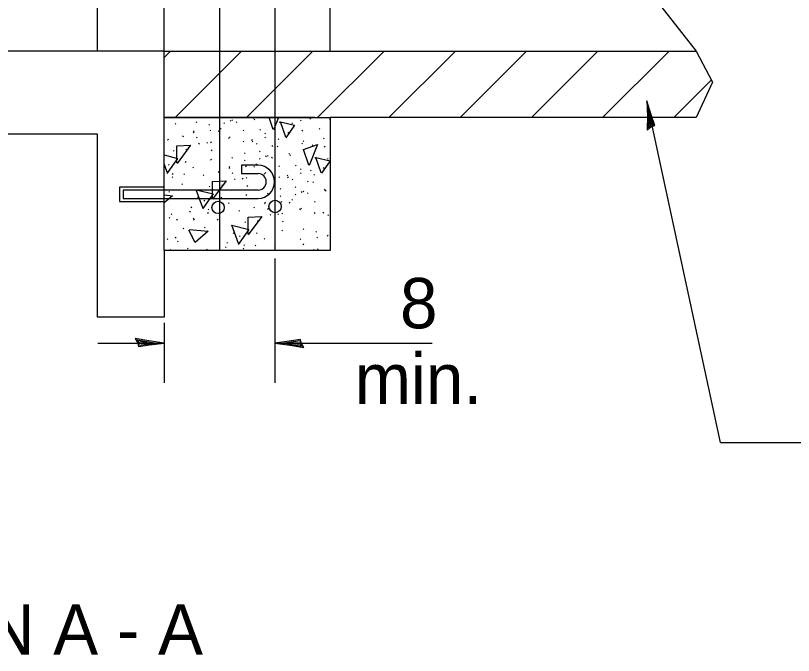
# Model space of a CAD drawing. Extents: x 0 to 2.83, y -0.1 to 1.83.
# Drawn here: x 0.5234 to 0.7807, y 1.1589 to 1.3706 of the extents above; entities that cross this region are included whole.
import ezdxf

# ---------------------------------------------------------------- set-up
doc = ezdxf.new("R2010")
doc.units = 0
for name, color, linetype in [('RD_Pr_Roadway_Dimensions', 7, 'Continuous'), ('RD_Pr_Roadway_Notes', 7, 'Continuous'), ('SH_General_Details', 7, 'Continuous')]:
    doc.layers.add(name, color=color, linetype=linetype)

msp = doc.modelspace()

# ---------------------------------------------------------------- linework, layer by layer
at = {"layer": 'RD_Pr_Roadway_Dimensions'}
for p, q in [((0.6092, 1.2902), (0.6092, 1.24905)), ((0.57253, 1.26889), (0.57253, 1.24905)), ((0.55057, 1.26223), (0.57253, 1.26223)), ((0.6092, 1.26223), (0.66121, 1.26223))]:
    msp.add_line(p, q, dxfattribs=at)
for points in [[(0.56377, 1.26236), (0.56406, 1.26105), (0.56776, 1.26162), (0.57253, 1.26223), (0.56745, 1.26293), (0.56299, 1.26371), (0.56377, 1.26236), (0.56416, 1.2615), (0.56933, 1.26224), (0.56368, 1.26323), (0.56451, 1.26212), (0.56689, 1.26227), (0.56461, 1.26262)], [(0.61796, 1.2621), (0.61767, 1.26341), (0.61397, 1.26284), (0.6092, 1.26223), (0.61428, 1.26153), (0.61874, 1.26075), (0.61796, 1.2621), (0.61757, 1.26297), (0.6124, 1.26223), (0.61805, 1.26123), (0.61722, 1.26235), (0.61484, 1.2622), (0.61712, 1.26185)]]:
    msp.add_lwpolyline(points, dxfattribs=at)
at = {"layer": 'RD_Pr_Roadway_Notes'}
for q in [(0.73226, 1.34238), (0.81192, 1.22929)]:
    msp.add_line((0.75659, 1.22929), q, dxfattribs=at)
msp.add_lwpolyline([(0.73362, 1.33372), (0.73485, 1.33423), (0.73367, 1.33778), (0.73226, 1.34238), (0.73243, 1.33725), (0.73241, 1.33272), (0.73362, 1.33372), (0.7344, 1.33425), (0.7328, 1.33922), (0.73277, 1.33348), (0.73373, 1.33449), (0.73318, 1.33681), (0.73322, 1.3345)], dxfattribs=at)
at = {"layer": 'SH_General_Details'}
for p, q in [((0.59087, 1.55684), (0.59087, 1.29284)), ((0.6092, 1.55684), (0.6092, 1.29284)), ((0.55053, 1.35884), (0.55053, 1.49084)), ((0.62753, 1.35884), (0.62753, 1.49084)), ((0.57253, 1.35884), (0.57253, 1.42484)), ((0.57253, 1.35884), (0.27553, 1.35884)), ((0.57253, 1.35884), (0.74853, 1.35884)), ((0.57253, 1.33684), (0.57253, 1.35884)), ((0.57253, 1.33684), (0.62753, 1.33684)), ((0.57253, 1.29284), (0.57253, 1.33684)), ((0.62238, 1.33684), (0.57253, 1.33684)), ((0.59437, 1.33567), (0.59461, 1.3359)), ((0.59494, 1.33581), (0.59517, 1.33604)), ((0.60198, 1.33647), (0.60222, 1.3367)), ((0.60236, 1.33609), (0.60259, 1.33633)), ((0.61764, 1.33571), (0.61787, 1.33594)), ((0.62081, 1.33639), (0.62104, 1.33662)), ((0.62753, 1.33684), (0.62753, 1.29284)), ((0.74853, 1.33684), (0.62753, 1.33684)), ((0.57615, 1.33467), (0.57638, 1.33491)), ((0.58317, 1.33515), (0.5834, 1.33538)), ((0.58735, 1.33431), (0.58758, 1.33455)), ((0.59118, 1.33302), (0.59141, 1.33325)), ((0.59231, 1.33482), (0.59255, 1.33506)), ((0.59643, 1.33523), (0.59666, 1.33547)), ((0.61064, 1.3352), (0.61088, 1.33544)), ((0.61477, 1.33483), (0.615, 1.33506)), ((0.62382, 1.33297), (0.62405, 1.33321)), ((0.55053, 1.33134), (0.27553, 1.33134)), ((0.55053, 1.27084), (0.55053, 1.33134)), ((0.57869, 1.3305), (0.57893, 1.33074)), ((0.58223, 1.33183), (0.58246, 1.33207)), ((0.58229, 1.33218), (0.58252, 1.33241)), ((0.58773, 1.33241), (0.58797, 1.33265)), ((0.59039, 1.33218), (0.59063, 1.33241)), ((0.59871, 1.33244), (0.59894, 1.33268)), ((0.60418, 1.33265), (0.60442, 1.33288)), ((0.60583, 1.3314), (0.60607, 1.33164)), ((0.6092, 1.33098), (0.60943, 1.33121)), ((0.61353, 1.3318), (0.61377, 1.33204)), ((0.61822, 1.33238), (0.61846, 1.33262)), ((0.57371, 1.3294), (0.57395, 1.32964)), ((0.58322, 1.33013), (0.58346, 1.33037)), ((0.58406, 1.32807), (0.5843, 1.32831)), ((0.58664, 1.32834), (0.58687, 1.32857)), ((0.58793, 1.32856), (0.58817, 1.32879)), ((0.59386, 1.32993), (0.5941, 1.33016)), ((0.59419, 1.3302), (0.59443, 1.33044)), ((0.59867, 1.32876), (0.59891, 1.329)), ((0.6015, 1.32934), (0.60174, 1.32958)), ((0.60163, 1.32882), (0.60186, 1.32905)), ((0.60312, 1.32803), (0.60335, 1.32827)), ((0.60586, 1.33015), (0.6061, 1.33039)), ((0.61027, 1.3296), (0.6105, 1.32983)), ((0.61814, 1.32811), (0.61838, 1.32834)), ((0.61858, 1.32889), (0.61882, 1.32912)), ((0.62532, 1.32975), (0.62555, 1.32999)), ((0.57567, 1.32572), (0.57591, 1.32596)), ((0.57985, 1.3261), (0.58009, 1.32633)), ((0.58816, 1.32589), (0.5884, 1.32613)), ((0.60413, 1.32544), (0.60436, 1.32567)), ((0.60823, 1.32738), (0.60847, 1.32761)), ((0.60999, 1.32714), (0.61022, 1.32738)), ((0.6215, 1.32759), (0.62173, 1.32783)), ((0.62555, 1.32708), (0.62579, 1.32732)), ((0.58793, 1.32288), (0.58817, 1.32312)), ((0.59495, 1.32336), (0.59519, 1.3236)), ((0.59913, 1.32253), (0.59937, 1.32276)), ((0.59914, 1.32495), (0.59938, 1.32519)), ((0.6041, 1.32304), (0.60433, 1.32327)), ((0.60616, 1.32388), (0.60639, 1.32412)), ((0.60672, 1.32402), (0.60696, 1.32426)), ((0.60821, 1.32344), (0.60845, 1.32368)), ((0.61377, 1.32468), (0.614, 1.32492)), ((0.61414, 1.32431), (0.61438, 1.32454)), ((0.62243, 1.32341), (0.62267, 1.32365)), ((0.62655, 1.32304), (0.62679, 1.32328)), ((0.57395, 1.32106), (0.57418, 1.3213)), ((0.57957, 1.32202), (0.57981, 1.32226)), ((0.58203, 1.32017), (0.58227, 1.3204)), ((0.59401, 1.32005), (0.59425, 1.32028)), ((0.59407, 1.32039), (0.59431, 1.32063)), ((0.60361, 1.32107), (0.59811, 1.32107)), ((0.59811, 1.32107), (0.59811, 1.31832)), ((0.59951, 1.32062), (0.59975, 1.32086)), ((0.60218, 1.32039), (0.60241, 1.32063)), ((0.60296, 1.32123), (0.6032, 1.32147)), ((0.61049, 1.32066), (0.61073, 1.32089)), ((0.61597, 1.32086), (0.6162, 1.3211)), ((0.62532, 1.32002), (0.62555, 1.32026)), ((0.57534, 1.31805), (0.57557, 1.31829)), ((0.57905, 1.31799), (0.57928, 1.31823)), ((0.5855, 1.31761), (0.58574, 1.31785)), ((0.59048, 1.31872), (0.59071, 1.31896)), ((0.59501, 1.31835), (0.59524, 1.31858)), ((0.59811, 1.31832), (0.60361, 1.31832)), ((0.60565, 1.31814), (0.60588, 1.31838)), ((0.60598, 1.31842), (0.60622, 1.31865)), ((0.61329, 1.31756), (0.61352, 1.31779)), ((0.61762, 1.31962), (0.61785, 1.31985)), ((0.61765, 1.31837), (0.61788, 1.3186)), ((0.62098, 1.31919), (0.62122, 1.31943)), ((0.62205, 1.31781), (0.62229, 1.31805)), ((0.57516, 1.31701), (0.5754, 1.31724)), ((0.59585, 1.31629), (0.59608, 1.31652)), ((0.59842, 1.31655), (0.59866, 1.31679)), ((0.59972, 1.31677), (0.59995, 1.31701)), ((0.61046, 1.31698), (0.6107, 1.31721)), ((0.61341, 1.31703), (0.61365, 1.31727)), ((0.6149, 1.31625), (0.61514, 1.31649)), ((0.62002, 1.31559), (0.62025, 1.31583)), ((0.62177, 1.31536), (0.62201, 1.31559)), ((0.57253, 1.31377), (0.55784, 1.31377)), ((0.55784, 1.31377), (0.55784, 1.30906)), ((0.55901, 1.31282), (0.55901, 1.31007)), ((0.59261, 1.31282), (0.55901, 1.31282)), ((0.57836, 1.31473), (0.57859, 1.31496)), ((0.58745, 1.31394), (0.58769, 1.31417)), ((0.59164, 1.31431), (0.59188, 1.31455)), ((0.60361, 1.31282), (0.59261, 1.31282)), ((0.59995, 1.31411), (0.60019, 1.31434)), ((0.61092, 1.31317), (0.61116, 1.3134)), ((0.61591, 1.31365), (0.61615, 1.31389)), ((0.61851, 1.31224), (0.61874, 1.31247)), ((0.62555, 1.3129), (0.62579, 1.31313)), ((0.62593, 1.31252), (0.62616, 1.31276)), ((0.55901, 1.31007), (0.59261, 1.31007)), ((0.57408, 1.31211), (0.57431, 1.31235)), ((0.58363, 1.31027), (0.58386, 1.3105)), ((0.59136, 1.31024), (0.59159, 1.31047)), ((0.59261, 1.31007), (0.60361, 1.31007)), ((0.59972, 1.3111), (0.59995, 1.31134)), ((0.60674, 1.31158), (0.60697, 1.31181)), ((0.61092, 1.31074), (0.61115, 1.31098)), ((0.61588, 1.31125), (0.61612, 1.31149)), ((0.61794, 1.3121), (0.61818, 1.31233)), ((0.62, 1.31166), (0.62023, 1.3119)), ((0.55784, 1.30906), (0.57253, 1.30906)), ((0.58573, 1.30928), (0.58597, 1.30951)), ((0.59382, 1.30838), (0.59405, 1.30862)), ((0.6058, 1.30826), (0.60603, 1.3085)), ((0.60586, 1.30861), (0.60609, 1.30884)), ((0.6113, 1.30884), (0.61154, 1.30907)), ((0.61396, 1.30861), (0.6142, 1.30884)), ((0.61475, 1.30945), (0.61498, 1.30968)), ((0.62228, 1.30887), (0.62251, 1.30911)), ((0.57491, 1.3048), (0.57515, 1.30503)), ((0.58102, 1.30558), (0.58126, 1.30581)), ((0.58151, 1.30701), (0.58174, 1.30725)), ((0.58695, 1.30522), (0.58719, 1.30546)), ((0.58712, 1.30627), (0.58736, 1.3065)), ((0.59083, 1.30621), (0.59107, 1.30644)), ((0.59728, 1.30583), (0.59752, 1.30606)), ((0.60226, 1.30693), (0.6025, 1.30717)), ((0.60679, 1.30656), (0.60703, 1.3068)), ((0.61021, 1.30477), (0.61044, 1.305)), ((0.6115, 1.30499), (0.61174, 1.30522)), ((0.61743, 1.30636), (0.61767, 1.30659)), ((0.61777, 1.30663), (0.618, 1.30687)), ((0.62224, 1.30519), (0.62248, 1.30543)), ((0.6252, 1.30525), (0.62543, 1.30548)), ((0.57418, 1.3035), (0.57442, 1.30374)), ((0.57669, 1.30301), (0.57693, 1.30325)), ((0.58216, 1.30333), (0.58239, 1.30356)), ((0.58232, 1.30296), (0.58255, 1.3032)), ((0.59014, 1.30294), (0.59038, 1.30318)), ((0.59924, 1.30215), (0.59948, 1.30239)), ((0.60342, 1.30253), (0.60366, 1.30276)), ((0.60763, 1.3045), (0.60787, 1.30474)), ((0.61173, 1.30232), (0.61197, 1.30256)), ((0.62669, 1.30446), (0.62692, 1.3047)), ((0.57881, 1.29998), (0.57905, 1.30022)), ((0.58586, 1.30033), (0.5861, 1.30056)), ((0.61852, 1.29979), (0.61876, 1.30003)), ((0.57634, 1.29698), (0.57657, 1.29722)), ((0.58171, 1.29749), (0.58195, 1.29773)), ((0.59541, 1.29848), (0.59565, 1.29872)), ((0.59752, 1.29749), (0.59775, 1.29773)), ((0.60314, 1.29845), (0.60338, 1.29869)), ((0.6115, 1.29931), (0.61174, 1.29955)), ((0.6227, 1.29896), (0.62294, 1.29919)), ((0.62308, 1.29705), (0.62332, 1.29729)), ((0.62653, 1.29766), (0.62677, 1.2979)), ((0.57352, 1.29646), (0.57376, 1.29669)), ((0.57702, 1.2957), (0.57725, 1.29593)), ((0.59329, 1.29523), (0.59353, 1.29547)), ((0.59891, 1.29448), (0.59914, 1.29472)), ((0.60262, 1.29442), (0.60285, 1.29466)), ((0.6056, 1.2966), (0.60584, 1.29683)), ((0.61758, 1.29648), (0.61782, 1.29671)), ((0.61858, 1.29477), (0.61881, 1.29501)), ((0.57253, 1.29284), (0.57253, 1.27084)), ((0.62753, 1.29284), (0.57253, 1.29284)), ((0.57455, 1.29299), (0.57479, 1.29323)), ((0.58024, 1.29339), (0.58048, 1.29362)), ((0.5867, 1.29301), (0.58693, 1.29325)), ((0.59281, 1.29379), (0.59304, 1.29403)), ((0.59873, 1.29344), (0.59897, 1.29367)), ((0.60907, 1.29404), (0.60931, 1.29428)), ((0.62199, 1.29298), (0.62223, 1.29322)), ((0.62329, 1.2932), (0.62352, 1.29344)), ((0.57253, 1.27084), (0.55053, 1.27084))]:
    msp.add_line(p, q, dxfattribs=at)
for points in [[(0.74853, 1.49084), (0.73446, 1.46895), (0.73567, 1.43488), (0.73932, 1.40811), (0.73567, 1.37526), (0.74853, 1.35884)], [(0.57253, 1.35675), (0.57463, 1.35884)], [(0.5762, 1.33684), (0.5982, 1.35884)], [(0.59977, 1.33684), (0.62177, 1.35884)], [(0.62334, 1.33684), (0.64534, 1.35884)], [(0.64691, 1.33684), (0.66891, 1.35884)], [(0.67048, 1.33684), (0.69248, 1.35884)], [(0.69405, 1.33684), (0.71605, 1.35884)], [(0.71762, 1.33684), (0.73962, 1.35884)], [(0.74853, 1.35884), (0.75392, 1.3485), (0.74853, 1.33684)], [(0.74119, 1.33684), (0.75355, 1.34921)], [(0.58735, 1.33674), (0.58746, 1.33684)], [(0.60868, 1.33289), (0.60733, 1.33684)], [(0.61034, 1.33684), (0.60871, 1.33278)], [(0.62737, 1.33621), (0.62753, 1.33638)], [(0.61277, 1.33033), (0.611, 1.3354)], [(0.611, 1.3354), (0.61566, 1.33428)], [(0.61566, 1.33428), (0.61286, 1.33017)], [(0.62046, 1.3211), (0.61869, 1.3263), (0.62329, 1.32795), (0.62049, 1.32099)], [(0.57676, 1.32183), (0.57676, 1.32749), (0.5813, 1.32767), (0.57682, 1.32166)], [(0.57253, 1.32446), (0.57702, 1.32334)], [(0.57702, 1.32334), (0.57348, 1.31838)], [(0.62456, 1.31854), (0.62279, 1.32362)], [(0.62279, 1.32362), (0.62745, 1.3225)], [(0.57354, 1.31879), (0.57253, 1.32154)], [(0.62745, 1.3225), (0.62465, 1.31839)], [(0.58854, 1.31004), (0.58854, 1.31571), (0.59309, 1.31589), (0.58861, 1.30987)], [(0.58532, 1.30701), (0.58314, 1.31297), (0.5888, 1.31155), (0.58526, 1.30659)], [(0.57253, 1.31125), (0.57532, 1.31099)], [(0.57532, 1.31099), (0.57253, 1.30858)], [(0.60033, 1.29826), (0.60033, 1.30392), (0.60487, 1.3041), (0.60039, 1.29809)], [(0.58097, 1.29979), (0.58711, 1.2992), (0.5828, 1.29548), (0.58068, 1.29961)], [(0.59711, 1.29522), (0.59492, 1.30118), (0.60059, 1.29977), (0.59705, 1.29481)]]:
    msp.add_lwpolyline(points, dxfattribs=at)
for centre in [(0.5904, 1.3071), (0.60926, 1.30741)]:
    msp.add_circle(centre, 0.00206, dxfattribs=at)
for radius, start, end in [(0.0055, 0, 90), (0.00275, 0, 90), (0.0055, 270, 360), (0.00275, 270, 360)]:
    msp.add_arc((0.60361, 1.31557), radius, start, end, dxfattribs=at)

# ---------------------------------------------------------------- texts
at = {"layer": 'RD_Pr_Roadway_Dimensions'}
for s, height, p in [('8', 0.01667, (0.65059, 1.26711)), ('min.', 0.016667, (0.63564, 1.24211))]:
    msp.add_text(s, height=height, dxfattribs=at).set_placement(p)
at = {"layer": 'RD_Pr_Roadway_Notes'}
msp.add_text('SECTION A - A', height=0.0166667, dxfattribs=at).set_placement((0.43061, 1.15912))

doc.saveas('drawing.dxf')
